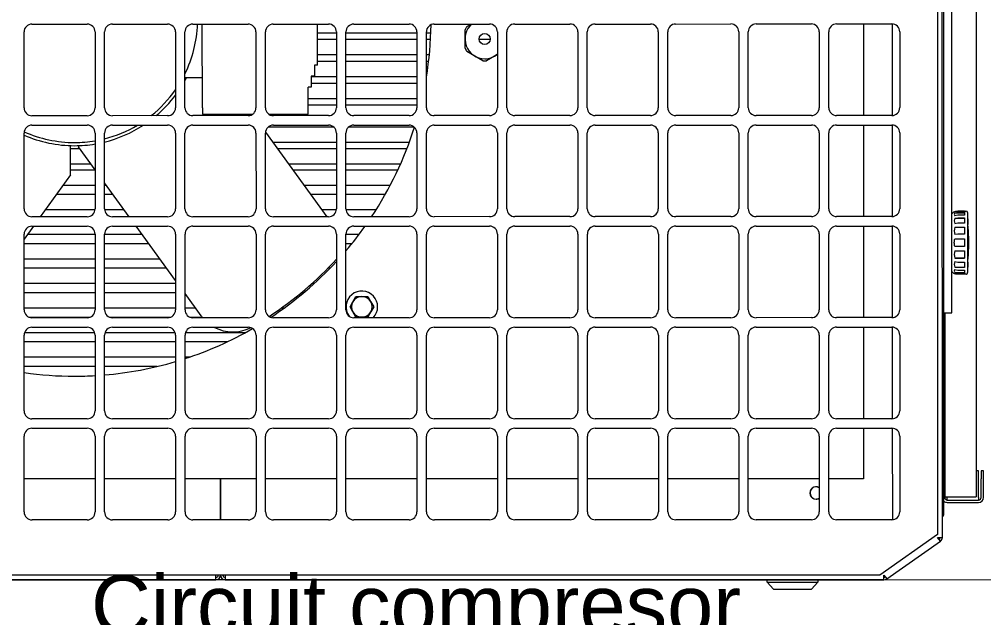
# Model space of a CAD drawing. Header units: millimetres. Extents: x 1322820 to 1391563, y 1051909 to 1098256.
# Drawn here: x 1362650 to 1363254, y 1089251 to 1089626 of the extents above; entities that cross this region are included whole.
import ezdxf

# ---------------------------------------------------------------- set-up
doc = ezdxf.new("R2010")
doc.units = ezdxf.units.MM
doc.header["$MEASUREMENT"] = 0
doc.layers.get('0').update_dxf_attribs({"true_color": 0x787878})
doc.layers.add('instalatii - echipamente_Pen_No__21', color=7, linetype='Continuous', lineweight=20, true_color=0x787878)
doc.styles.add('ARIAL', font='arial.ttf')

# ---------------------------------------------------------------- blocks, each defined once
blk = doc.blocks.new('terasa')
at = {"layer": 'instalatii - echipamente_Pen_No__21', "linetype": 'Continuous', "lineweight": 20}
for p, q in [((1363228.175, 1089301.731), (1363228.08, 1089950.518)), ((1363228.175, 1089301.731), (1363228.08, 1089950.518)), ((1363225.113, 1089949.112), (1363225.207, 1089303.486)), ((1363229.162, 1089316.739), (1363229.071, 1089935.86)), ((1363249.347, 1089925.478), (1363249.435, 1089327.127)), ((1363234.087, 1089447.289), (1363234.058, 1089648.059)), ((1362652.531, 1089570.831), (1362652.524, 1089618.303)), ((1362657.468, 1089623.249), (1362692.084, 1089623.254)), ((1362697.029, 1089618.31), (1362697.036, 1089570.837)), ((1362702.97, 1089570.838), (1362702.964, 1089618.311)), ((1362707.908, 1089623.256), (1362742.523, 1089623.261)), ((1362747.469, 1089618.317), (1362747.476, 1089570.845)), ((1362753.41, 1089570.845), (1362753.403, 1089618.318)), ((1362758.347, 1089623.264), (1362792.963, 1089623.269)), ((1362764.289, 1089570.847), (1362764.282, 1089623.265)), ((1362797.909, 1089618.325), (1362797.916, 1089570.852)), ((1362803.85, 1089570.853), (1362803.843, 1089618.325)), ((1362808.787, 1089623.271), (1362843.402, 1089623.276)), ((1362836.483, 1089597.561), (1362836.479, 1089623.275)), ((1362836.48, 1089617.836), (1362848.348, 1089617.837)), ((1362848.348, 1089618.332), (1362848.355, 1089570.859)), ((1362854.289, 1089570.86), (1362854.282, 1089618.333)), ((1362854.282, 1089617.838), (1362898.788, 1089617.845)), ((1362859.227, 1089623.279), (1362893.842, 1089623.284)), ((1362898.788, 1089618.339), (1362898.795, 1089570.867)), ((1362904.729, 1089570.868), (1362904.722, 1089618.34)), ((1362904.722, 1089617.846), (1362907.531, 1089617.846)), ((1362909.666, 1089623.286), (1362944.282, 1089623.291)), ((1362928.953, 1089613.893), (1362928.952, 1089619.676)), ((1362930.125, 1089621.708), (1362932.854, 1089623.284)), ((1362949.227, 1089618.347), (1362949.234, 1089570.874)), ((1362955.168, 1089570.875), (1362955.161, 1089618.348)), ((1362960.106, 1089623.293), (1362994.721, 1089623.298)), ((1362999.667, 1089618.354), (1362999.674, 1089570.881)), ((1363005.608, 1089570.882), (1363005.601, 1089618.355)), ((1363010.545, 1089623.301), (1363045.161, 1089623.306)), ((1363050.106, 1089618.361), (1363050.113, 1089570.889)), ((1363056.047, 1089570.89), (1363056.04, 1089618.362)), ((1363060.985, 1089623.308), (1363095.6, 1089623.313)), ((1363100.546, 1089618.369), (1363100.553, 1089570.896)), ((1363106.487, 1089570.897), (1363106.48, 1089618.37)), ((1363111.424, 1089623.315), (1363146.04, 1089623.32)), ((1363150.986, 1089618.376), (1363150.992, 1089570.904)), ((1363156.927, 1089570.904), (1363156.92, 1089618.377)), ((1363161.864, 1089623.323), (1363196.479, 1089623.328)), ((1363178.677, 1089623.325), (1363178.685, 1089565.963)), ((1363196.982, 1089565.99), (1363196.974, 1089623.303)), ((1363201.425, 1089618.384), (1363201.432, 1089570.911)), ((1362848.349, 1089613.535), (1362836.481, 1089613.533)), ((1362898.788, 1089613.543), (1362854.283, 1089613.536)), ((1362907.328, 1089613.544), (1362904.722, 1089613.543)), ((1362928.954, 1089608.11), (1362928.953, 1089613.893)), ((1362944.76, 1089613.549), (1362937.872, 1089613.548)), ((1362935.136, 1089603.188), (1362930.127, 1089606.078)), ((1362836.482, 1089604.138), (1362848.35, 1089604.14)), ((1362848.351, 1089599.837), (1362836.483, 1089599.836)), ((1362854.284, 1089604.14), (1362898.79, 1089604.147)), ((1362898.79, 1089599.845), (1362854.285, 1089599.838)), ((1362904.724, 1089604.148), (1362906.595, 1089604.148)), ((1362906.126, 1089599.846), (1362904.724, 1089599.846)), ((1362940.145, 1089600.297), (1362935.136, 1089603.188)), ((1362947.499, 1089603.189), (1362942.491, 1089600.297)), ((1362949.179, 1089604.16), (1362947.499, 1089603.189)), ((1362836.483, 1089597.561), (1362834.505, 1089597.561)), ((1362834.505, 1089597.561), (1362834.506, 1089590.638)), ((1362764.286, 1089589.638), (1362753.407, 1089589.637)), ((1362834.506, 1089590.638), (1362832.528, 1089590.637)), ((1362832.528, 1089590.637), (1362832.529, 1089583.714)), ((1362832.528, 1089590.439), (1362848.352, 1089590.442)), ((1362854.286, 1089590.443), (1362898.792, 1089590.449)), ((1362904.726, 1089590.45), (1362904.807, 1089590.45)), ((1362832.529, 1089583.714), (1362830.551, 1089583.714)), ((1362830.553, 1089570.857), (1362830.551, 1089583.714)), ((1362848.353, 1089586.14), (1362832.529, 1089586.137)), ((1362898.792, 1089586.147), (1362854.287, 1089586.14)), ((1362830.552, 1089576.741), (1362848.354, 1089576.744)), ((1362854.288, 1089576.745), (1362898.794, 1089576.751)), ((1362764.289, 1089570.847), (1362764.29, 1089566.891)), ((1362848.355, 1089572.442), (1362830.553, 1089572.439)), ((1362830.553, 1089566.901), (1362830.553, 1089570.857)), ((1362898.794, 1089572.449), (1362854.289, 1089572.443)), ((1362692.092, 1089565.891), (1362657.477, 1089565.886)), ((1362742.532, 1089565.899), (1362707.916, 1089565.894)), ((1362792.971, 1089565.906), (1362758.356, 1089565.901)), ((1362764.29, 1089566.891), (1362795.938, 1089566.896)), ((1362795.601, 1089566.896), (1362795.715, 1089566.738)), ((1362805.828, 1089566.897), (1362830.553, 1089566.901)), ((1362843.411, 1089565.914), (1362808.795, 1089565.909)), ((1362893.85, 1089565.921), (1362859.235, 1089565.916)), ((1362944.29, 1089565.928), (1362909.675, 1089565.923)), ((1362994.729, 1089565.936), (1362960.114, 1089565.931)), ((1363045.169, 1089565.943), (1363010.554, 1089565.938)), ((1363095.609, 1089565.95), (1363060.993, 1089565.945)), ((1363146.048, 1089565.958), (1363111.433, 1089565.953)), ((1363196.488, 1089565.965), (1363161.872, 1089565.96)), ((1362657.478, 1089559.952), (1362692.093, 1089559.957)), ((1362707.917, 1089559.96), (1362742.533, 1089559.965)), ((1362758.357, 1089559.967), (1362792.972, 1089559.972)), ((1362846.683, 1089558.744), (1362805.526, 1089558.738)), ((1362808.796, 1089559.974), (1362843.412, 1089559.98)), ((1362897.122, 1089558.751), (1362855.965, 1089558.745)), ((1362859.236, 1089559.982), (1362893.851, 1089559.987)), ((1362909.675, 1089559.989), (1362944.291, 1089559.994)), ((1362960.115, 1089559.997), (1362994.73, 1089560.002)), ((1363010.554, 1089560.004), (1363045.17, 1089560.009)), ((1363060.994, 1089560.011), (1363095.609, 1089560.016)), ((1363111.434, 1089560.019), (1363146.049, 1089560.024)), ((1363161.873, 1089560.026), (1363196.489, 1089560.031)), ((1363178.686, 1089560.029), (1363178.695, 1089502.666)), ((1363196.991, 1089502.693), (1363196.983, 1089560.006)), ((1362652.54, 1089507.534), (1362652.533, 1089555.007)), ((1362697.039, 1089555.013), (1362697.046, 1089507.541)), ((1362702.98, 1089507.541), (1362702.973, 1089555.014)), ((1362747.478, 1089555.02), (1362747.485, 1089507.548)), ((1362753.419, 1089507.549), (1362753.412, 1089555.021)), ((1362797.918, 1089555.028), (1362797.925, 1089507.555)), ((1362803.859, 1089507.556), (1362803.852, 1089555.029)), ((1362803.875, 1089555.51), (1362842.316, 1089502.617)), ((1362848.357, 1089555.035), (1362848.364, 1089507.563)), ((1362854.298, 1089507.564), (1362854.291, 1089555.036)), ((1362898.797, 1089555.043), (1362898.804, 1089507.57)), ((1362904.738, 1089507.571), (1362904.731, 1089555.043)), ((1362949.237, 1089555.05), (1362949.243, 1089507.577)), ((1362955.178, 1089507.578), (1362955.171, 1089555.051)), ((1362999.676, 1089555.057), (1362999.683, 1089507.585)), ((1363005.617, 1089507.586), (1363005.61, 1089555.058)), ((1363050.116, 1089555.065), (1363050.123, 1089507.592)), ((1363056.057, 1089507.593), (1363056.05, 1089555.066)), ((1363100.555, 1089555.072), (1363100.562, 1089507.6)), ((1363106.496, 1089507.6), (1363106.489, 1089555.073)), ((1363150.995, 1089555.079), (1363151.002, 1089507.607)), ((1363156.936, 1089507.608), (1363156.929, 1089555.08)), ((1363201.434, 1089555.087), (1363201.441, 1089507.614)), ((1362681.712, 1089531.733), (1362681.71, 1089547.137)), ((1362687.592, 1089545.023), (1362681.711, 1089545.022)), ((1362686.655, 1089547.138), (1362686.655, 1089546.311)), ((1362697.042, 1089532.019), (1362686.655, 1089546.311)), ((1362808.358, 1089549.342), (1362848.358, 1089549.348)), ((1362848.359, 1089545.046), (1362811.484, 1089545.041)), ((1362854.292, 1089549.349), (1362894.055, 1089549.355)), ((1362892.429, 1089545.053), (1362854.293, 1089545.047)), ((1362681.712, 1089535.626), (1362694.419, 1089535.628)), ((1362818.312, 1089535.646), (1362848.36, 1089535.651)), ((1362854.294, 1089535.651), (1362888.519, 1089535.656)), ((1362681.713, 1089528.799), (1362662.677, 1089502.59)), ((1362697.042, 1089531.821), (1362681.712, 1089531.818)), ((1362681.713, 1089528.799), (1362681.712, 1089531.733)), ((1362848.361, 1089531.843), (1362821.079, 1089531.839)), ((1362886.788, 1089531.848), (1362854.295, 1089531.844)), ((1362677.081, 1089522.422), (1362697.044, 1089522.425)), ((1362718.424, 1089502.599), (1362702.977, 1089523.853)), ((1362702.978, 1089522.426), (1362704.014, 1089522.426)), ((1362827.906, 1089522.444), (1362848.362, 1089522.447)), ((1362854.296, 1089522.448), (1362882.141, 1089522.452)), ((1362697.044, 1089516.442), (1362672.735, 1089516.438)), ((1362708.362, 1089516.443), (1362702.978, 1089516.442)), ((1362848.363, 1089516.464), (1362832.255, 1089516.461)), ((1362878.887, 1089516.468), (1362854.297, 1089516.465)), ((1362692.101, 1089502.595), (1362657.486, 1089502.59)), ((1362665.91, 1089507.041), (1362697.021, 1089507.046)), ((1362703.005, 1089507.047), (1362715.19, 1089507.049)), ((1362742.541, 1089502.602), (1362707.926, 1089502.597)), ((1362792.98, 1089502.61), (1362758.365, 1089502.604)), ((1362843.42, 1089502.617), (1362808.805, 1089502.612)), ((1362839.082, 1089507.067), (1362848.34, 1089507.068)), ((1362854.323, 1089507.069), (1362873.283, 1089507.072)), ((1362893.86, 1089502.624), (1362859.244, 1089502.619)), ((1362944.299, 1089502.632), (1362909.684, 1089502.627)), ((1362994.739, 1089502.639), (1362960.123, 1089502.634)), ((1363045.178, 1089502.646), (1363010.563, 1089502.641)), ((1363095.618, 1089502.654), (1363061.002, 1089502.649)), ((1363146.057, 1089502.661), (1363111.442, 1089502.656)), ((1363196.497, 1089502.669), (1363161.882, 1089502.663)), ((1363235.652, 1089505.641), (1363236.014, 1089505.641)), ((1363236.014, 1089505.119), (1363237.807, 1089505.433)), ((1363236.014, 1089505.119), (1363241.991, 1089505.12)), ((1363237.808, 1089503.541), (1363236.014, 1089503.227)), ((1363241.991, 1089505.982), (1363237.807, 1089505.981)), ((1363237.807, 1089505.433), (1363241.991, 1089505.434)), ((1363241.991, 1089503.541), (1363237.808, 1089503.541)), ((1363241.991, 1089505.982), (1363241.991, 1089506.137)), ((1363241.991, 1089506.137), (1363242.98, 1089506.137)), ((1363241.991, 1089505.434), (1363241.991, 1089503.541)), ((1363243.969, 1089505.148), (1363243.975, 1089467.566)), ((1363243.969, 1089505.148), (1363244.194, 1089497.708)), ((1362658.366, 1089496.656), (1362652.543, 1089488.638)), ((1362657.487, 1089496.656), (1362692.102, 1089496.661)), ((1362707.926, 1089496.663), (1362742.542, 1089496.668)), ((1362747.492, 1089462.603), (1362722.736, 1089496.665)), ((1362758.366, 1089496.67), (1362792.981, 1089496.675)), ((1362808.806, 1089496.678), (1362843.421, 1089496.683)), ((1362859.245, 1089496.685), (1362893.86, 1089496.69)), ((1362909.685, 1089496.693), (1362944.3, 1089496.698)), ((1362960.124, 1089496.7), (1362994.74, 1089496.705)), ((1363010.564, 1089496.707), (1363045.179, 1089496.712)), ((1363061.003, 1089496.715), (1363095.619, 1089496.72)), ((1363111.443, 1089496.722), (1363146.058, 1089496.727)), ((1363161.882, 1089496.729), (1363196.498, 1089496.734)), ((1363178.696, 1089496.732), (1363178.704, 1089439.369)), ((1363197.001, 1089439.397), (1363196.992, 1089496.71)), ((1363236.014, 1089501.741), (1363237.808, 1089501.981)), ((1363236.014, 1089501.741), (1363241.992, 1089501.742)), ((1363237.808, 1089498.485), (1363236.015, 1089498.244)), ((1363237.808, 1089501.981), (1363241.992, 1089501.982)), ((1363241.992, 1089498.485), (1363237.808, 1089498.485)), ((1363241.992, 1089501.982), (1363241.992, 1089498.485)), ((1363244.243, 1089495.824), (1363244.191, 1089497.708)), ((1362652.549, 1089444.237), (1362652.543, 1089491.71)), ((1362654.738, 1089491.661), (1362697.048, 1089491.667)), ((1362697.048, 1089491.716), (1362697.055, 1089444.244)), ((1362702.989, 1089444.245), (1362702.982, 1089491.717)), ((1362702.982, 1089491.668), (1362726.366, 1089491.671)), ((1362747.488, 1089491.724), (1362747.494, 1089444.251)), ((1362753.429, 1089444.252), (1362753.422, 1089491.725)), ((1362797.927, 1089491.731), (1362797.934, 1089444.259)), ((1362803.868, 1089444.259), (1362803.861, 1089491.732)), ((1362848.367, 1089491.738), (1362848.374, 1089444.266)), ((1362854.308, 1089444.267), (1362854.301, 1089491.739)), ((1362854.301, 1089491.69), (1362862.669, 1089491.691)), ((1362898.806, 1089491.746), (1362898.813, 1089444.273)), ((1362904.747, 1089444.274), (1362904.74, 1089491.747)), ((1362949.246, 1089491.753), (1362949.253, 1089444.281)), ((1362955.187, 1089444.282), (1362955.18, 1089491.754)), ((1362999.685, 1089491.761), (1362999.692, 1089444.288)), ((1363005.626, 1089444.289), (1363005.619, 1089491.761)), ((1363050.125, 1089491.768), (1363050.132, 1089444.295)), ((1363056.066, 1089444.296), (1363056.059, 1089491.769)), ((1363100.564, 1089491.775), (1363100.571, 1089444.303)), ((1363106.505, 1089444.304), (1363106.499, 1089491.776)), ((1363151.004, 1089491.783), (1363151.011, 1089444.31)), ((1363156.945, 1089444.311), (1363156.938, 1089491.784)), ((1363201.444, 1089491.79), (1363201.451, 1089444.318)), ((1363236.015, 1089496.02), (1363237.809, 1089496.15)), ((1363236.015, 1089496.02), (1363241.992, 1089496.021)), ((1363237.809, 1089491.582), (1363236.016, 1089491.452)), ((1363237.809, 1089496.15), (1363241.992, 1089496.151)), ((1363241.993, 1089491.582), (1363237.809, 1089491.582)), ((1363241.992, 1089496.151), (1363241.993, 1089491.582)), ((1363244.154, 1089492.656), (1363244.275, 1089491.202)), ((1363244.285, 1089494.595), (1363244.243, 1089495.824)), ((1363244.288, 1089494.595), (1363244.537, 1089486.357)), ((1362697.049, 1089485.683), (1362652.543, 1089485.677)), ((1362730.714, 1089485.688), (1362702.983, 1089485.684)), ((1362857.998, 1089485.707), (1362854.302, 1089485.706)), ((1363236.016, 1089488.828), (1363237.81, 1089488.828)), ((1363237.81, 1089488.828), (1363241.993, 1089488.829)), ((1363241.993, 1089488.829), (1363241.994, 1089483.884)), ((1363244.537, 1089486.357), (1363244.281, 1089477.794)), ((1363237.81, 1089483.883), (1363236.017, 1089483.883)), ((1363236.017, 1089481.26), (1363237.811, 1089481.13)), ((1363241.994, 1089483.884), (1363237.81, 1089483.883)), ((1363237.811, 1089481.13), (1363241.995, 1089481.131)), ((1363241.995, 1089481.131), (1363241.995, 1089476.562)), ((1363244.176, 1089481.049), (1363244.199, 1089481.438)), ((1363244.245, 1089479.602), (1363244.176, 1089481.049)), ((1363244.302, 1089483.199), (1363244.245, 1089479.602)), ((1363244.273, 1089482.695), (1363244.302, 1089483.199)), ((1362652.545, 1089476.281), (1362697.05, 1089476.288)), ((1362702.984, 1089476.289), (1362737.542, 1089476.294)), ((1363236.018, 1089476.691), (1363241.995, 1089476.692)), ((1363237.811, 1089476.561), (1363236.018, 1089476.691)), ((1363236.018, 1089474.467), (1363237.812, 1089474.227)), ((1363241.995, 1089476.562), (1363237.811, 1089476.561)), ((1363237.812, 1089474.227), (1363241.996, 1089474.228)), ((1363241.996, 1089474.228), (1363241.996, 1089470.731)), ((1363244.17, 1089474.078), (1363243.975, 1089467.566)), ((1363244.17, 1089474.078), (1363244.277, 1089477.677)), ((1362697.051, 1089470.304), (1362652.546, 1089470.298)), ((1362741.89, 1089470.311), (1362702.985, 1089470.305)), ((1362844.348, 1089470.326), (1362842.913, 1089470.326)), ((1363235.657, 1089467.07), (1363236.019, 1089467.07)), ((1363236.019, 1089470.97), (1363241.996, 1089470.971)), ((1363237.812, 1089470.73), (1363236.019, 1089470.97)), ((1363236.019, 1089469.484), (1363237.813, 1089469.171)), ((1363236.019, 1089467.592), (1363241.997, 1089467.593)), ((1363237.813, 1089467.278), (1363236.019, 1089467.592)), ((1363241.996, 1089470.731), (1363237.812, 1089470.73)), ((1363237.813, 1089469.171), (1363241.996, 1089469.171)), ((1363241.997, 1089467.279), (1363237.813, 1089467.278)), ((1363237.813, 1089466.731), (1363241.997, 1089466.731)), ((1363241.996, 1089469.171), (1363241.997, 1089467.279)), ((1363241.997, 1089466.576), (1363241.997, 1089466.731)), ((1363242.986, 1089466.576), (1363241.997, 1089466.576)), ((1362652.547, 1089460.902), (1362697.053, 1089460.909)), ((1362702.987, 1089460.91), (1362747.492, 1089460.916)), ((1362833.119, 1089460.929), (1362834.632, 1089460.929)), ((1362697.053, 1089454.925), (1362652.548, 1089454.919)), ((1362747.493, 1089454.932), (1362702.987, 1089454.926)), ((1362763.472, 1089440.614), (1362753.427, 1089454.436)), ((1362827.783, 1089454.944), (1362826.197, 1089454.944)), ((1362856.854, 1089446.166), (1362858.709, 1089449.381)), ((1362858.709, 1089449.381), (1362860.564, 1089452.595)), ((1362860.564, 1089452.595), (1362864.276, 1089452.596)), ((1362864.276, 1089452.596), (1362867.987, 1089452.596)), ((1362867.987, 1089452.596), (1362869.843, 1089449.382)), ((1362869.843, 1089449.382), (1362871.7, 1089446.168)), ((1362652.549, 1089445.523), (1362697.055, 1089445.53)), ((1362702.989, 1089445.53), (1362747.494, 1089445.537)), ((1362753.428, 1089445.538), (1362759.893, 1089445.539)), ((1362814.028, 1089445.547), (1362815.765, 1089445.547)), ((1362858.71, 1089442.952), (1362856.854, 1089446.166)), ((1362860.566, 1089439.738), (1362858.71, 1089442.952)), ((1362869.844, 1089442.954), (1362867.989, 1089439.739)), ((1362871.7, 1089446.168), (1362869.844, 1089442.954)), ((1363229.143, 1089442.344), (1363234.088, 1089442.344)), ((1363229.638, 1089442.344), (1363229.654, 1089327.124)), ((1363234.088, 1089442.344), (1363234.087, 1089447.289)), ((1362693.655, 1089439.546), (1362655.951, 1089439.54)), ((1362692.111, 1089439.298), (1362657.495, 1089439.293)), ((1362744.094, 1089439.553), (1362706.391, 1089439.547)), ((1362742.55, 1089439.305), (1362707.935, 1089439.3)), ((1362764.403, 1089439.556), (1362756.83, 1089439.555)), ((1362792.99, 1089439.313), (1362758.374, 1089439.308)), ((1362843.429, 1089439.32), (1362808.814, 1089439.315)), ((1362893.869, 1089439.328), (1362859.253, 1089439.322)), ((1362864.278, 1089439.739), (1362860.566, 1089439.738)), ((1362867.989, 1089439.739), (1362864.278, 1089439.739)), ((1362944.308, 1089439.335), (1362909.693, 1089439.33)), ((1362994.748, 1089439.342), (1362960.133, 1089439.337)), ((1363045.188, 1089439.35), (1363010.572, 1089439.345)), ((1363095.627, 1089439.357), (1363061.012, 1089439.352)), ((1363146.067, 1089439.364), (1363111.451, 1089439.359)), ((1363196.506, 1089439.372), (1363161.891, 1089439.367)), ((1362652.864, 1089430.144), (1362696.744, 1089430.15)), ((1362657.496, 1089433.359), (1362692.111, 1089433.364)), ((1362703.304, 1089430.151), (1362747.184, 1089430.158)), ((1362707.936, 1089433.366), (1362742.551, 1089433.371)), ((1362753.743, 1089430.159), (1362791.511, 1089430.164)), ((1362758.375, 1089433.374), (1362792.991, 1089433.379)), ((1362808.815, 1089433.381), (1362843.43, 1089433.386)), ((1362859.254, 1089433.388), (1362893.87, 1089433.393)), ((1362909.694, 1089433.396), (1362944.309, 1089433.401)), ((1362960.133, 1089433.403), (1362994.749, 1089433.408)), ((1363010.573, 1089433.411), (1363045.188, 1089433.416)), ((1363061.013, 1089433.418), (1363095.628, 1089433.423)), ((1363111.452, 1089433.425), (1363146.068, 1089433.43)), ((1363161.892, 1089433.433), (1363196.507, 1089433.438)), ((1363178.705, 1089433.435), (1363178.713, 1089376.073)), ((1363197.01, 1089376.1), (1363197.002, 1089433.413)), ((1362652.559, 1089380.941), (1362652.552, 1089428.413)), ((1362697.058, 1089424.167), (1362652.552, 1089424.16)), ((1362697.057, 1089428.42), (1362697.064, 1089380.947)), ((1362702.998, 1089380.948), (1362702.991, 1089428.421)), ((1362747.497, 1089424.174), (1362702.992, 1089424.168)), ((1362747.497, 1089428.427), (1362747.504, 1089380.955)), ((1362753.438, 1089380.955), (1362753.431, 1089428.428)), ((1362779.77, 1089424.179), (1362753.432, 1089424.175)), ((1362797.936, 1089428.434), (1362797.943, 1089380.962)), ((1362803.877, 1089380.963), (1362803.87, 1089428.435)), ((1362848.376, 1089428.442), (1362848.383, 1089380.969)), ((1362854.317, 1089380.97), (1362854.31, 1089428.443)), ((1362898.815, 1089428.449), (1362898.822, 1089380.977)), ((1362904.757, 1089380.978), (1362904.75, 1089428.45)), ((1362949.255, 1089428.457), (1362949.262, 1089380.984)), ((1362955.196, 1089380.985), (1362955.189, 1089428.457)), ((1362999.695, 1089428.464), (1362999.702, 1089380.991)), ((1363005.636, 1089380.992), (1363005.629, 1089428.465)), ((1363050.134, 1089428.471), (1363050.141, 1089380.999)), ((1363056.075, 1089381), (1363056.068, 1089428.472)), ((1363100.574, 1089428.479), (1363100.581, 1089381.006)), ((1363106.515, 1089381.007), (1363106.508, 1089428.48)), ((1363151.013, 1089428.486), (1363151.02, 1089381.014)), ((1363156.954, 1089381.014), (1363156.947, 1089428.487)), ((1363201.453, 1089428.493), (1363201.46, 1089381.021)), ((1362652.554, 1089414.765), (1362697.059, 1089414.771)), ((1362702.993, 1089414.772), (1362747.499, 1089414.779)), ((1362753.433, 1089414.78), (1362756.647, 1089414.78)), ((1362697.06, 1089408.788), (1362652.555, 1089408.781)), ((1362735.991, 1089408.793), (1362702.994, 1089408.789)), ((1362692.12, 1089376.001), (1362657.504, 1089375.996)), ((1362742.559, 1089376.009), (1362707.944, 1089376.004)), ((1362792.999, 1089376.016), (1362758.384, 1089376.011)), ((1362843.439, 1089376.023), (1362808.823, 1089376.018)), ((1362893.878, 1089376.031), (1362859.263, 1089376.026)), ((1362944.318, 1089376.038), (1362909.702, 1089376.033)), ((1362994.757, 1089376.046), (1362960.142, 1089376.041)), ((1363045.197, 1089376.053), (1363010.581, 1089376.048)), ((1363095.636, 1089376.06), (1363061.021, 1089376.055)), ((1363146.076, 1089376.068), (1363111.461, 1089376.063)), ((1363196.515, 1089376.075), (1363161.9, 1089376.07)), ((1362657.505, 1089370.062), (1362692.121, 1089370.067)), ((1362707.945, 1089370.07), (1362742.56, 1089370.075)), ((1362758.384, 1089370.077), (1362793, 1089370.082)), ((1362808.824, 1089370.084), (1362843.439, 1089370.089)), ((1362859.264, 1089370.092), (1362893.879, 1089370.097)), ((1362909.703, 1089370.099), (1362944.319, 1089370.104)), ((1362960.143, 1089370.106), (1362994.758, 1089370.112)), ((1363010.582, 1089370.114), (1363045.198, 1089370.119)), ((1363061.022, 1089370.121), (1363095.637, 1089370.126)), ((1363111.461, 1089370.129), (1363146.077, 1089370.134)), ((1363161.901, 1089370.136), (1363196.516, 1089370.141)), ((1363178.714, 1089370.138), (1363178.719, 1089338.49)), ((1363197.019, 1089312.803), (1363197.011, 1089370.116)), ((1362652.568, 1089317.644), (1362652.561, 1089365.116)), ((1362697.067, 1089365.123), (1362697.073, 1089317.65)), ((1362703.008, 1089317.651), (1362703.001, 1089365.124)), ((1362747.506, 1089365.13), (1362747.513, 1089317.658)), ((1362753.447, 1089317.659), (1362753.44, 1089365.131)), ((1362797.946, 1089365.138), (1362797.953, 1089317.665)), ((1362803.887, 1089317.666), (1362803.88, 1089365.139)), ((1362848.385, 1089365.145), (1362848.392, 1089317.673)), ((1362854.326, 1089317.673), (1362854.319, 1089365.146)), ((1362898.825, 1089365.152), (1362898.832, 1089317.68)), ((1362904.766, 1089317.681), (1362904.759, 1089365.153)), ((1362949.264, 1089365.16), (1362949.271, 1089317.687)), ((1362955.205, 1089317.688), (1362955.198, 1089365.161)), ((1362999.704, 1089365.167), (1362999.711, 1089317.695)), ((1363005.645, 1089317.696), (1363005.638, 1089365.168)), ((1363050.143, 1089365.175), (1363050.15, 1089317.702)), ((1363056.084, 1089317.703), (1363056.077, 1089365.175)), ((1363100.583, 1089365.182), (1363100.59, 1089317.709)), ((1363106.524, 1089317.71), (1363106.517, 1089365.183)), ((1363151.023, 1089365.189), (1363151.029, 1089317.717)), ((1363156.964, 1089317.718), (1363156.957, 1089365.19)), ((1363201.462, 1089365.197), (1363201.469, 1089317.724)), ((1363229.65, 1089360.256), (1363229.155, 1089360.256)), ((1363229.158, 1089343.442), (1363229.652, 1089343.443)), ((1363250.916, 1089343.446), (1363249.432, 1089343.445)), ((1363250.918, 1089326.632), (1363250.916, 1089343.446)), ((1363253.883, 1089343.446), (1363252.399, 1089343.446)), ((1363252.399, 1089343.446), (1363252.4, 1089338.501)), ((1363253.884, 1089338.501), (1363253.883, 1089343.446)), ((1362697.07, 1089338.42), (1362652.565, 1089338.413)), ((1362747.51, 1089338.427), (1362703.004, 1089338.421)), ((1362775.699, 1089338.431), (1362753.444, 1089338.428)), ((1362797.95, 1089338.434), (1362775.699, 1089338.431)), ((1362775.699, 1089338.431), (1362775.703, 1089312.717)), ((1362775.703, 1089312.717), (1362775.699, 1089338.431)), ((1362848.389, 1089338.442), (1362803.884, 1089338.435)), ((1362898.829, 1089338.449), (1362854.323, 1089338.443)), ((1362949.268, 1089338.457), (1362904.763, 1089338.45)), ((1362999.708, 1089338.464), (1362955.202, 1089338.457)), ((1363050.147, 1089338.471), (1363005.642, 1089338.465)), ((1363100.587, 1089338.479), (1363056.081, 1089338.472)), ((1363151.026, 1089338.486), (1363106.521, 1089338.48)), ((1363173.774, 1089338.489), (1363156.961, 1089338.487)), ((1363178.719, 1089338.49), (1363173.774, 1089338.489)), ((1363252.402, 1089326.633), (1363252.4, 1089338.501)), ((1363253.885, 1089326.633), (1363253.884, 1089338.501)), ((1363229.16, 1089326.629), (1363229.655, 1089326.629)), ((1363229.654, 1089327.124), (1363249.435, 1089327.127)), ((1363229.655, 1089326.629), (1363229.654, 1089327.124)), ((1363231.138, 1089327.124), (1363231.138, 1089326.63)), ((1363231.138, 1089325.146), (1363231.138, 1089326.63)), ((1363231.138, 1089325.146), (1363250.919, 1089325.149)), ((1363231.139, 1089323.663), (1363250.919, 1089323.665)), ((1363250.918, 1089326.632), (1363250.919, 1089325.149)), ((1362692.129, 1089312.705), (1362657.514, 1089312.7)), ((1362742.569, 1089312.712), (1362707.953, 1089312.707)), ((1362793.008, 1089312.719), (1362758.393, 1089312.714)), ((1362843.448, 1089312.727), (1362808.832, 1089312.722)), ((1362893.887, 1089312.734), (1362859.272, 1089312.729)), ((1362944.327, 1089312.742), (1362909.712, 1089312.736)), ((1362994.766, 1089312.749), (1362960.151, 1089312.744)), ((1363045.206, 1089312.756), (1363010.591, 1089312.751)), ((1363095.646, 1089312.764), (1363061.03, 1089312.759)), ((1363146.085, 1089312.771), (1363111.47, 1089312.766)), ((1363196.525, 1089312.778), (1363161.909, 1089312.773)), ((1363225.207, 1089303.486), (1363189.013, 1089278.162)), ((1363193.261, 1089275.732), (1363226.91, 1089299.301)), ((1363193.261, 1089275.732), (1363226.91, 1089299.301)), ((1363225.208, 1089301.731), (1363228.175, 1089301.731)), ((1363226.91, 1089299.301), (1363225.208, 1089301.731)), ((1363191.31, 1089275.195), (1362360.102, 1089275.074)), ((1362360.352, 1089275.074), (1362772.742, 1089275.134)), ((1363189.013, 1089278.162), (1362362.398, 1089278.041)), ((1362772.742, 1089275.134), (1362772.741, 1089278.101)), ((1362778.675, 1089278.102), (1362778.676, 1089275.135)), ((1362778.676, 1089275.135), (1363191.559, 1089275.195)), ((1362778.676, 1089275.135), (1363191.559, 1089275.195)), ((1363118.395, 1089273.602), (1363118.395, 1089275.185)), ((1363118.395, 1089273.602), (1363150.043, 1089273.607)), ((1363122.352, 1089269.251), (1363118.395, 1089273.602)), ((1363150.043, 1089273.607), (1363146.088, 1089269.255)), ((1363150.043, 1089275.189), (1363150.043, 1089273.607)), ((1363191.559, 1089278.162), (1363193.261, 1089275.732)), ((1363191.559, 1089275.195), (1363191.559, 1089278.162)), ((1363191.559, 1089277.806), (1363192.235, 1089276.842)), ((1363122.352, 1089269.251), (1363146.088, 1089269.255))]:
    blk.add_line(p, q, dxfattribs=at)
blk.add_lwpolyline([(1364217.466, 1087386.074), (1364217.19, 1089275.085), (1361828.728, 1089274.911), (1361829.004, 1087385.9)], close=True, dxfattribs=at)
blk.add_circle((1362941.316, 1089613.895), 3.462, dxfattribs=at)
for centre, radius, start, end in [((1362657.469, 1089618.304), 4.945, 90.008379, 180.008379), ((1362692.084, 1089618.309), 4.945, 0.00838, 90.008379), ((1362707.909, 1089618.311), 4.945, 90.008379, 180.008379), ((1362742.524, 1089618.316), 4.945, 0.008378, 90.008379), ((1362758.348, 1089618.319), 4.945, 90.008379, 180.008379), ((1362684.171, 1089626.22), 77.143, 333.831427, 357.804177), ((1362792.964, 1089618.324), 4.945, 0.008379, 90.00838), ((1362808.788, 1089618.326), 4.945, 90.008379, 180.008379), ((1362843.403, 1089618.331), 4.945, 0.008379, 90.00838), ((1362859.227, 1089618.333), 4.945, 90.008379, 180.008378), ((1362893.843, 1089618.339), 4.945, 0.008379, 90.008379), ((1362909.667, 1089618.341), 4.945, 90.008379, 180.008378), ((1362684.171, 1089626.22), 223.516, 350.662382, 359.139065), ((1362941.316, 1089613.895), 13.648, 145.077525, 154.939233), ((1362941.316, 1089613.895), 12.363, 130.543935, 270.008379), ((1362944.282, 1089618.346), 4.945, 0.008379, 90.008379), ((1362960.106, 1089618.348), 4.945, 90.008379, 180.008379), ((1362994.722, 1089618.353), 4.945, 0.008379, 90.008379), ((1363010.546, 1089618.356), 4.945, 90.008379, 180.008379), ((1363045.161, 1089618.361), 4.945, 0.008379, 90.008379), ((1363060.986, 1089618.363), 4.945, 90.008379, 180.008379), ((1363095.601, 1089618.368), 4.945, 0.008379, 90.008379), ((1363111.425, 1089618.37), 4.945, 90.008379, 180.008379), ((1363146.04, 1089618.375), 4.945, 0.008379, 90.008379), ((1363161.865, 1089618.378), 4.945, 90.008379, 180.008379), ((1363196.48, 1089618.383), 4.945, 0.00838, 90.008379), ((1362941.316, 1089613.895), 13.648, 205.077525, 214.939233), ((1362941.316, 1089613.895), 13.648, 265.077525, 274.939233), ((1362941.316, 1089613.895), 12.363, 270.008379, 309.800199), ((1362684.171, 1089626.22), 79.121, 331.053355, 332.459833), ((1362684.171, 1089626.22), 77.143, 308.559646, 325.144541), ((1362684.171, 1089626.22), 79.121, 310.323327, 323.138481), ((1362657.476, 1089570.831), 4.945, 180.008378, 270.008379), ((1362692.091, 1089570.837), 4.945, 270.008378, 0.008378), ((1362707.916, 1089570.839), 4.945, 180.008379, 270.008379), ((1362742.531, 1089570.844), 4.945, 270.008378, 0.008378), ((1362758.355, 1089570.846), 4.945, 180.00838, 270.008379), ((1362792.97, 1089570.851), 4.945, 270.008379, 0.008379), ((1362808.795, 1089570.854), 4.945, 180.00838, 270.008379), ((1362843.41, 1089570.859), 4.945, 270.008379, 0.008379), ((1362859.234, 1089570.861), 4.945, 180.008379, 270.008379), ((1362893.85, 1089570.866), 4.945, 270.008379, 0.008379), ((1362909.674, 1089570.868), 4.945, 180.008379, 270.008379), ((1362944.289, 1089570.873), 4.945, 270.008379, 0.008379), ((1362960.113, 1089570.876), 4.945, 180.008379, 270.008379), ((1362994.729, 1089570.881), 4.945, 270.008379, 0.00838), ((1363010.553, 1089570.883), 4.945, 180.008379, 270.008379), ((1363045.168, 1089570.888), 4.945, 270.008379, 0.00838), ((1363060.992, 1089570.89), 4.945, 180.008379, 270.008379), ((1363095.608, 1089570.896), 4.945, 270.008379, 0.00838), ((1363111.432, 1089570.898), 4.945, 180.008379, 270.008379), ((1363146.047, 1089570.903), 4.945, 270.008379, 0.008379), ((1363161.872, 1089570.905), 4.945, 180.008379, 270.008379), ((1363196.487, 1089570.91), 4.945, 270.008379, 0.008379), ((1362657.478, 1089555.007), 4.945, 90.008379, 180.008379), ((1362692.094, 1089555.012), 4.945, 0.008379, 90.008379), ((1362684.171, 1089626.22), 79.121, 283.629319, 303.131365), ((1362684.171, 1089626.22), 77.143, 284.106886, 300.806811), ((1362707.918, 1089555.015), 4.945, 90.008379, 180.008379), ((1362742.533, 1089555.02), 4.945, 0.008379, 90.008379), ((1362758.357, 1089555.022), 4.945, 90.008379, 180.008379), ((1362792.973, 1089555.027), 4.945, 0.008379, 90.008379), ((1362808.797, 1089555.029), 4.945, 90.008379, 180.008379), ((1362843.412, 1089555.034), 4.945, 0.008379, 90.008379), ((1362859.237, 1089555.037), 4.945, 90.008379, 180.008379), ((1362684.171, 1089626.22), 223.516, 326.428625, 342.431144), ((1362893.852, 1089555.042), 4.945, 0.00838, 90.00838), ((1362909.676, 1089555.044), 4.945, 90.008379, 180.008379), ((1362944.291, 1089555.049), 4.945, 0.00838, 90.00838), ((1362960.116, 1089555.052), 4.945, 90.008379, 180.00838), ((1362994.731, 1089555.057), 4.945, 0.00838, 90.00838), ((1363010.555, 1089555.059), 4.945, 90.008379, 180.008379), ((1363045.171, 1089555.064), 4.945, 0.008379, 90.008379), ((1363060.995, 1089555.066), 4.945, 90.00838, 180.008379), ((1363095.61, 1089555.071), 4.945, 0.008379, 90.008379), ((1363111.434, 1089555.074), 4.945, 90.008379, 180.00838), ((1363146.05, 1089555.079), 4.945, 0.008379, 90.008379), ((1363161.874, 1089555.081), 4.945, 90.008379, 180.00838), ((1363196.489, 1089555.086), 4.945, 0.008379, 90.008379), ((1362684.171, 1089626.22), 79.121, 246.430201, 270.008379), ((1362684.171, 1089626.22), 77.143, 245.843947, 270.008379), ((1362684.171, 1089626.22), 77.143, 270.008379, 279.602447), ((1362684.171, 1089626.22), 79.121, 270.008379, 279.360414), ((1362657.485, 1089507.535), 4.945, 180.008379, 270.008379), ((1362692.101, 1089507.54), 4.945, 270.008379, 0.00838), ((1362707.925, 1089507.542), 4.945, 180.008379, 270.008379), ((1362742.54, 1089507.547), 4.945, 270.008379, 0.00838), ((1362758.364, 1089507.55), 4.945, 180.008379, 270.008379), ((1362792.98, 1089507.555), 4.945, 270.00838, 0.008379), ((1362808.804, 1089507.557), 4.945, 180.008379, 270.008379), ((1362843.419, 1089507.562), 4.945, 270.008378, 0.008379), ((1362859.243, 1089507.564), 4.945, 180.00838, 270.008379), ((1362893.859, 1089507.569), 4.945, 270.008379, 0.00838), ((1362909.683, 1089507.572), 4.945, 180.00838, 270.008379), ((1362944.298, 1089507.577), 4.945, 270.008379, 0.00838), ((1362960.123, 1089507.579), 4.945, 180.00838, 270.008379), ((1362994.738, 1089507.584), 4.945, 270.008379, 0.008379), ((1363010.562, 1089507.586), 4.945, 180.00838, 270.008379), ((1363045.178, 1089507.591), 4.945, 270.008379, 0.008379), ((1363061.002, 1089507.594), 4.945, 180.008379, 270.008379), ((1363095.617, 1089507.599), 4.945, 270.008379, 0.008379), ((1363111.441, 1089507.601), 4.945, 180.008379, 270.008379), ((1363146.057, 1089507.606), 4.945, 270.008379, 0.008379), ((1363161.881, 1089507.609), 4.945, 180.008379, 270.008379), ((1363196.496, 1089507.614), 4.945, 270.008379, 0.008379), ((1363237.808, 1089501.191), 4.945, 115.813386, 138.941144), ((1363237.074, 1089504.173), 1.421, 138.266011, 221.750744), ((1363242.98, 1089505.148), 0.989, 0.008383, 90.008376), ((1362657.488, 1089491.711), 4.945, 90.008378, 180.008379), ((1362692.103, 1089491.716), 4.945, 0.008379, 90.008379), ((1362707.927, 1089491.718), 4.945, 90.008378, 180.008379), ((1362742.543, 1089491.723), 4.945, 0.008379, 90.008379), ((1362758.367, 1089491.725), 4.945, 90.008379, 180.00838), ((1362792.982, 1089491.73), 4.945, 0.008379, 90.008379), ((1362808.806, 1089491.733), 4.945, 90.008379, 180.00838), ((1362843.422, 1089491.738), 4.945, 0.008379, 90.008379), ((1362859.246, 1089491.74), 4.945, 90.008379, 180.00838), ((1362684.171, 1089626.22), 223.516, 319.566285, 324.58274), ((1362893.861, 1089491.745), 4.945, 0.008379, 90.008379), ((1362909.685, 1089491.747), 4.945, 90.008379, 180.00838), ((1362944.301, 1089491.753), 4.945, 0.008379, 90.008379), ((1362960.125, 1089491.755), 4.945, 90.008379, 180.008379), ((1362994.74, 1089491.76), 4.945, 0.008379, 90.008379), ((1363010.564, 1089491.762), 4.945, 90.008379, 180.008379), ((1363045.18, 1089491.767), 4.945, 0.008379, 90.00838), ((1363061.004, 1089491.77), 4.945, 90.008379, 180.008379), ((1363095.619, 1089491.775), 4.945, 0.00838, 90.00838), ((1363111.444, 1089491.777), 4.945, 90.008379, 180.008379), ((1363146.059, 1089491.782), 4.945, 0.00838, 90.00838), ((1363161.883, 1089491.784), 4.945, 90.008379, 180.008378), ((1363196.499, 1089491.789), 4.945, 0.008378, 90.008379), ((1363240.026, 1089499.993), 4.376, 156.460382, 203.556378), ((1363242.979, 1089493.737), 7.328, 161.845577, 198.171181), ((1360877.934, 1089477.409), 2366.269, 0.097547, 0.369192), ((1362022.448, 1089487.269), 1221.833, 359.78551, 0.184469), ((1363242.981, 1089478.976), 7.328, 161.845577, 198.171181), ((1362684.171, 1089626.22), 222.527, 303.266683, 317.571722), ((1362684.171, 1089626.22), 223.516, 303.374107, 317.274484), ((1363240.03, 1089472.719), 4.376, 156.460382, 203.556378), ((1363075.625, 1089479.271), 168.66, 359.458189, 359.469618), ((1363237.812, 1089471.521), 4.945, 221.075613, 244.180801), ((1363237.08, 1089468.538), 1.421, 138.26601, 221.750749), ((1363242.986, 1089467.565), 0.989, 270.008376, 0.00838), ((1362864.277, 1089446.167), 9.89, 316.219991, 216.547049), ((1362864.277, 1089446.167), 6.429, 150.008379, 210.008379), ((1362864.277, 1089446.167), 6.429, 90.008378, 150.008379), ((1362864.277, 1089446.167), 6.429, 30.008379, 90.008379), ((1362864.277, 1089446.167), 6.429, 330.00838, 30.008379), ((1362657.494, 1089444.238), 4.945, 180.008379, 270.008379), ((1362692.11, 1089444.243), 4.945, 270.008379, 0.00838), ((1362707.934, 1089444.245), 4.945, 180.00838, 270.008379), ((1362742.549, 1089444.25), 4.945, 270.008379, 0.008379), ((1362758.374, 1089444.253), 4.945, 180.008379, 270.008379), ((1362792.989, 1089444.258), 4.945, 270.008379, 0.008379), ((1362808.813, 1089444.26), 4.945, 180.008379, 270.008379), ((1362843.429, 1089444.265), 4.945, 270.008379, 0.008379), ((1362859.253, 1089444.268), 4.945, 180.008379, 270.008379), ((1362864.277, 1089446.167), 6.429, 210.008378, 270.008378), ((1362864.277, 1089446.167), 6.429, 270.008379, 330.00838), ((1362893.868, 1089444.273), 4.945, 270.008379, 0.008379), ((1362909.692, 1089444.275), 4.945, 180.008379, 270.008379), ((1362944.308, 1089444.28), 4.945, 270.00838, 0.008378), ((1362960.132, 1089444.282), 4.945, 180.008379, 270.008379), ((1362994.747, 1089444.287), 4.945, 270.008378, 0.008378), ((1363010.571, 1089444.29), 4.945, 180.008379, 270.008379), ((1363045.187, 1089444.295), 4.945, 270.008379, 0.008379), ((1363061.011, 1089444.297), 4.945, 180.008379, 270.008379), ((1363095.626, 1089444.302), 4.945, 270.008379, 0.008379), ((1363111.451, 1089444.304), 4.945, 180.008378, 270.008379), ((1363146.066, 1089444.309), 4.945, 270.008379, 0.008379), ((1363161.89, 1089444.312), 4.945, 180.008378, 270.008379), ((1363196.505, 1089444.317), 4.945, 270.008379, 0.008379), ((1362783.473, 1089455.15), 24.725, 216.008379, 220.026699), ((1362657.497, 1089428.414), 4.945, 90.008379, 180.008379), ((1362692.112, 1089428.419), 4.945, 0.008379, 90.008379), ((1362707.936, 1089428.421), 4.945, 90.008379, 180.008379), ((1362742.552, 1089428.426), 4.945, 0.00838, 90.008379), ((1362758.376, 1089428.429), 4.945, 90.008379, 180.008379), ((1362684.171, 1089626.22), 223.516, 288.051611, 299.95374), ((1362783.473, 1089455.15), 24.725, 242.075152, 296.516815), ((1362792.991, 1089428.434), 4.945, 0.00838, 90.008379), ((1362808.815, 1089428.436), 4.945, 90.008378, 180.008378), ((1362843.431, 1089428.441), 4.945, 0.00838, 90.008379), ((1362859.255, 1089428.443), 4.945, 90.00838, 180.008378), ((1362893.87, 1089428.448), 4.945, 0.008378, 90.008379), ((1362909.695, 1089428.451), 4.945, 90.008379, 180.008379), ((1362944.31, 1089428.456), 4.945, 0.008378, 90.008379), ((1362960.134, 1089428.458), 4.945, 90.008379, 180.008379), ((1362994.75, 1089428.463), 4.945, 0.008378, 90.008379), ((1363010.574, 1089428.466), 4.945, 90.008379, 180.008379), ((1363045.189, 1089428.471), 4.945, 0.008378, 90.008379), ((1363061.013, 1089428.473), 4.945, 90.008379, 180.008379), ((1363095.629, 1089428.478), 4.945, 0.008379, 90.008379), ((1363111.453, 1089428.48), 4.945, 90.008379, 180.008379), ((1363146.068, 1089428.485), 4.945, 0.008379, 90.008379), ((1363161.892, 1089428.488), 4.945, 90.008379, 180.008379), ((1363196.508, 1089428.493), 4.945, 0.00838, 90.00838), ((1362684.171, 1089626.22), 223.516, 274.830973, 286.458817), ((1362684.171, 1089626.22), 223.516, 261.868347, 270.008379), ((1362684.171, 1089626.22), 223.516, 270.008379, 273.312795), ((1362657.504, 1089380.941), 4.945, 180.00838, 270.00838), ((1362692.119, 1089380.946), 4.945, 270.008379, 0.008379), ((1362707.943, 1089380.949), 4.945, 180.00838, 270.00838), ((1362742.559, 1089380.954), 4.945, 270.008379, 0.008379), ((1362758.383, 1089380.956), 4.945, 180.008378, 270.00838), ((1362792.998, 1089380.961), 4.945, 270.008379, 0.008379), ((1362808.822, 1089380.963), 4.945, 180.008378, 270.008379), ((1362843.438, 1089380.969), 4.945, 270.008379, 0.008379), ((1362859.262, 1089380.971), 4.945, 180.008378, 270.008379), ((1362893.877, 1089380.976), 4.945, 270.008379, 0.008379), ((1362909.702, 1089380.978), 4.945, 180.00838, 270.008379), ((1362944.317, 1089380.983), 4.945, 270.008379, 0.008379), ((1362960.141, 1089380.986), 4.945, 180.008379, 270.008379), ((1362994.757, 1089380.991), 4.945, 270.008379, 0.008379), ((1363010.581, 1089380.993), 4.945, 180.008379, 270.008379), ((1363045.196, 1089380.998), 4.945, 270.008379, 0.008379), ((1363061.02, 1089381), 4.945, 180.008379, 270.008379), ((1363095.636, 1089381.005), 4.945, 270.008378, 0.008378), ((1363111.46, 1089381.008), 4.945, 180.008379, 270.008379), ((1363146.075, 1089381.013), 4.945, 270.008378, 0.008378), ((1363161.899, 1089381.015), 4.945, 180.00838, 270.008379), ((1363196.515, 1089381.02), 4.945, 270.008379, 0.00838), ((1362657.506, 1089365.117), 4.945, 90.008379, 180.008379), ((1362692.121, 1089365.122), 4.945, 0.008378, 90.008379), ((1362707.946, 1089365.125), 4.945, 90.008379, 180.008379), ((1362742.561, 1089365.13), 4.945, 0.008378, 90.008379), ((1362758.385, 1089365.132), 4.945, 90.008379, 180.008379), ((1362793.001, 1089365.137), 4.945, 0.008379, 90.008379), ((1362808.825, 1089365.139), 4.945, 90.008379, 180.008379), ((1362843.44, 1089365.144), 4.945, 0.008379, 90.008379), ((1362859.264, 1089365.147), 4.945, 90.008379, 180.008379), ((1362893.88, 1089365.152), 4.945, 0.00838, 90.008379), ((1362909.704, 1089365.154), 4.945, 90.008379, 180.008379), ((1362944.319, 1089365.159), 4.945, 0.00838, 90.008379), ((1362960.143, 1089365.161), 4.945, 90.008378, 180.008378), ((1362994.759, 1089365.166), 4.945, 0.008379, 90.008379), ((1363010.583, 1089365.169), 4.945, 90.00838, 180.008378), ((1363045.198, 1089365.174), 4.945, 0.008379, 90.008379), ((1363061.023, 1089365.176), 4.945, 90.008379, 180.008379), ((1363095.638, 1089365.181), 4.945, 0.00838, 90.008379), ((1363111.462, 1089365.184), 4.945, 90.008379, 180.00838), ((1363146.077, 1089365.189), 4.945, 0.008379, 90.008379), ((1363161.902, 1089365.191), 4.945, 90.008379, 180.00838), ((1363196.517, 1089365.196), 4.945, 0.008379, 90.008379), ((1363149.05, 1089329.585), 3.907, 59.588758, 270.008378), ((1363149.05, 1089329.585), 3.808, 58.710967, 270.008379), ((1363149.05, 1089329.585), 3.808, 270.008379, 301.305791), ((1363149.05, 1089329.585), 3.907, 270.00838, 300.428003), ((1363231.138, 1089326.63), 2.967, 228.198063, 270.008379), ((1363231.138, 1089326.63), 1.484, 180.008379, 270.008376), ((1363250.918, 1089326.632), 2.967, 270.008383, 0.00838), ((1363250.918, 1089326.632), 1.484, 270.008381, 0.008379), ((1362657.513, 1089317.645), 4.945, 180.00838, 270.008379), ((1362692.128, 1089317.65), 4.945, 270.008379, 0.008379), ((1362707.953, 1089317.652), 4.945, 180.008379, 270.008379), ((1362742.568, 1089317.657), 4.945, 270.00838, 0.008378), ((1362758.392, 1089317.659), 4.945, 180.008379, 270.008379), ((1362793.008, 1089317.664), 4.945, 270.008379, 0.008378), ((1362808.832, 1089317.667), 4.945, 180.00838, 270.00838), ((1362843.447, 1089317.672), 4.945, 270.008379, 0.008379), ((1362859.271, 1089317.674), 4.945, 180.00838, 270.00838), ((1362893.887, 1089317.679), 4.945, 270.008379, 0.00838), ((1362909.711, 1089317.682), 4.945, 180.008379, 270.00838), ((1362944.326, 1089317.687), 4.945, 270.008379, 0.00838), ((1362960.15, 1089317.689), 4.945, 180.008379, 270.008379), ((1362994.766, 1089317.694), 4.945, 270.008379, 0.00838), ((1363010.59, 1089317.696), 4.945, 180.008379, 270.008379), ((1363045.205, 1089317.701), 4.945, 270.008379, 0.00838), ((1363061.029, 1089317.704), 4.945, 180.008379, 270.008379), ((1363095.645, 1089317.709), 4.945, 270.008379, 0.00838), ((1363111.469, 1089317.711), 4.945, 180.008379, 270.008379), ((1363146.084, 1089317.716), 4.945, 270.008379, 0.00838), ((1363161.909, 1089317.718), 4.945, 180.00838, 270.008379), ((1363196.524, 1089317.723), 4.945, 270.008379, 0.008379), ((1363226.194, 1089316.739), 2.967, 311.818697, 0.00838), ((1363204.041, 1089294.294), 23.129, 15.914229, 18.759754), ((1363225.204, 1089301.903), 1.484, 305.008377, 353.351005), ((1363225.208, 1089301.731), 1.484, 305.008381, 0.008381), ((1363225.208, 1089301.731), 2.967, 305.008379, 0.00838), ((1362772.741, 1089278.101), 1.484, 270.008376, 0.008379), ((1362772.741, 1089278.101), 2.967, 270.008381, 0.008381), ((1362778.675, 1089278.102), 2.967, 180.008379, 270.008379), ((1362778.675, 1089278.102), 1.484, 180.008379, 270.008381), ((1363191.559, 1089278.162), 1.484, 270.008376, 305.008374), ((1363191.31, 1089278.162), 1.484, 279.677448, 305.008374), ((1363191.559, 1089278.162), 2.967, 270.008379, 305.008378)]:
    blk.add_arc(centre, radius, start, end, dxfattribs=at)
for points, knots in [([(1363237.807, 1089505.981), (1363237.5, 1089505.981), (1363237.191, 1089505.952), (1363236.891, 1089505.894), (1363236.59, 1089505.837), (1363236.298, 1089505.753), (1363236.014, 1089505.641)], [0, 0, 0, 0, 1, 1, 1, 2, 2, 2, 2]), ([(1363236.017, 1089483.883), (1363235.887, 1089484.281), (1363235.798, 1089484.696), (1363235.74, 1089485.111), (1363235.71, 1089485.319), (1363235.689, 1089485.528), (1363235.675, 1089485.737), (1363235.661, 1089485.947), (1363235.654, 1089486.158), (1363235.655, 1089486.368), (1363235.655, 1089486.786), (1363235.683, 1089487.201), (1363235.741, 1089487.612), (1363235.799, 1089488.022), (1363235.886, 1089488.428), (1363236.016, 1089488.828)], [0, 0, 0, 0, 1, 1, 1, 2, 2, 2, 3, 3, 3, 4, 4, 4, 5, 5, 5, 5]), ([(1363236.019, 1089467.07), (1363236.304, 1089466.958), (1363236.601, 1089466.873), (1363236.901, 1089466.816), (1363237.202, 1089466.759), (1363237.509, 1089466.731), (1363237.813, 1089466.731)], [0, 0, 0, 0, 1, 1, 1, 2, 2, 2, 2])]:
    blk.add_open_spline(points, degree=3, knots=knots, dxfattribs=at)

msp = doc.modelspace()

# ---------------------------------------------------------------- block references
msp.add_blockref('terasa', (0, 0))

# ---------------------------------------------------------------- next in the draw order: texts
at = {"linetype": 'ByBlock', "insert": (1362694.48, 1089278.04), "char_height": 37.2258, "attachment_point": 1, "style": 'ARIAL'}
msp.add_mtext_dynamic_manual_height_columns('Circuit compresor\\P3/N/400V/50Hz\\PPi= 18.5 kW', width=579.8283, gutter_width=186.13, heights=[579.83], dxfattribs=at)

doc.saveas('drawing.dxf')
